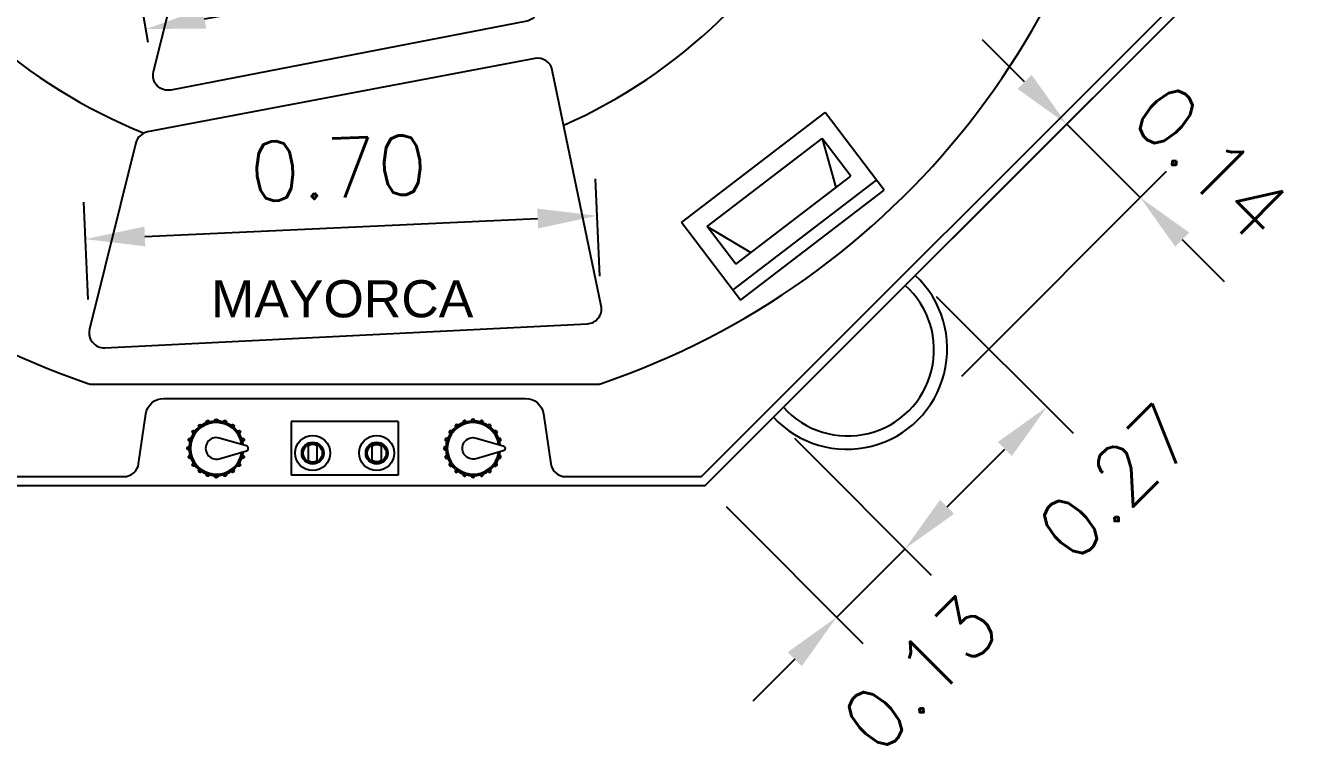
# Model space of a CAD drawing. Extents: x 2.92 to 5.93, y -0.02 to 4.95.
# Drawn here: x 4.025 to 5.734, y 1.666 to 2.651 of the extents above; entities that cross this region are included whole.
import ezdxf

# ---------------------------------------------------------------- set-up
doc = ezdxf.new("R2010")
doc.units = 0
doc.header["$MEASUREMENT"] = 0
doc.layers.get('0').update_dxf_attribs({"linetype": 'CONTINUOUS'})
doc.layers.get('DEFPOINTS').update_dxf_attribs({"linetype": 'CONTINUOUS'})
doc.layers.add('COTAS', color=1, linetype='CONTINUOUS')
doc.layers.add('SPA-MAYORCA', color=7, linetype='CONTINUOUS')
doc.styles.add('COTA', font='ROMANS.SHX', dxfattribs={"height": 0.08})
doc.dimstyles.new('COTA', dxfattribs={"dimtxt": 0.04, "dimasz": 0.08, "dimexe": 0.05, "dimexo": 0.04, "dimgap": 0.04, "dimtad": 1, "dimzin": 0, "dimtxsty": 'COTA', "dimcen": 0.05, "dimclrd": 256, "dimclre": 256, "dimclrt": 7, "dimaunit": 1, "dimazin": 3, "dimtfac": 1, "dimtix": 1, "dimtofl": 0, "dimtmove": 0, "dimatfit": 3, "dimtolj": 1, "dimtzin": 0})

# ---------------------------------------------------------------- blocks, each defined once
blk = doc.blocks.new('*D8')
at = {"linetype": 'BYBLOCK'}
for p, q in [((7.6485, 1.9833), (7.6365, 2.0508)), ((7.2057, 1.9234), (7.5665, 1.9875)), ((7.1302, 1.8912), (7.1182, 1.9586))]:
    blk.add_line(p, q, dxfattribs=at)
for points in [[(7.5642, 2.0007), (7.5689, 1.9744), (7.6453, 2.0015)], [(7.2034, 1.9365), (7.2081, 1.9102), (7.127, 1.9094)]]:
    blk.add_solid(points, dxfattribs=at)
at = {"layer": 'DEFPOINTS', "color": 0, "linetype": 'BYBLOCK'}
for p in [(7.6453, 2.0015), (7.6555, 1.944, 2.7), (7.1372, 1.8518, 2.7)]:
    blk.add_point(p, dxfattribs=at)
at = {"color": 7, "linetype": 'BYBLOCK', "insert": (7.3721, 2.0342), "char_height": 0.08, "attachment_point": 5, "rotation": 10.0821, "style": 'COTA'}
blk.add_mtext('\\A1;0.53', dxfattribs=at)
blk = doc.blocks.new('*D9')
at = {"linetype": 'BYBLOCK'}
for p, q in [((7.7381, 1.5767), (7.7321, 1.708)), ((7.0493, 1.5453), (7.0433, 1.6766)), ((7.1255, 1.6303), (7.6544, 1.6544))]:
    blk.add_line(p, q, dxfattribs=at)
for points in [[(7.6538, 1.6678), (7.6551, 1.6411), (7.7344, 1.6581)], [(7.1249, 1.6436), (7.1261, 1.617), (7.0456, 1.6266)]]:
    blk.add_solid(points, dxfattribs=at)
at = {"layer": 'DEFPOINTS', "color": 0, "linetype": 'BYBLOCK'}
for p in [(7.7344, 1.6581), (7.7399, 1.5368, 2.7), (7.0511, 1.5053, 2.7)]:
    blk.add_point(p, dxfattribs=at)
at = {"color": 7, "linetype": 'BYBLOCK', "insert": (7.3863, 1.7223), "char_height": 0.08, "attachment_point": 5, "rotation": 2.6128, "style": 'COTA'}
blk.add_mtext('\\A1;0.70', dxfattribs=at)
blk = doc.blocks.new('VERS-MAYORCA')
at = {"layer": 'SPA-MAYORCA'}
for p, q in [((0.4533, -0.7961), (0.6467, -0.6481)), ((0.7264, -0.7523), (0.6467, -0.6481)), ((0.4881, -0.8014), (0.6428, -0.6831)), ((0.6428, -0.6831), (0.6613, -0.7488)), ((0.6813, -0.7335), (0.6428, -0.6831)), ((0.5267, -0.8519), (0.6813, -0.7335)), ((0.5228, -0.8868), (0.7161, -0.7389)), ((0.5331, -0.9003), (0.7264, -0.7523)), ((0.5331, -0.9003), (0.4533, -0.7961)), ((0.4881, -0.8014), (0.5467, -0.8365)), ((0.5267, -0.8519), (0.4881, -0.8014)), ((0.072, -1.064), (-0.072, -1.064)), ((-0.072, -1.064), (-0.072, -1.136)), ((0.072, -1.064), (0.072, -1.136)), ((0.072, -1.136), (-0.072, -1.136))]:
    blk.add_line(p, q, dxfattribs=at)
blk.add_lwpolyline([(-1.15, -0.4853), (-0.4853, -1.15), (0.4853, -1.15), (1.15, -0.4853), (1.15, 0.4853), (0.4853, 1.15), (-0.4853, 1.15), (-1.15, 0.4853)], close=True, dxfattribs=at)
for points in [[(1.138, -0.4803), (1.138, 0.4803), (0.4803, 1.138), (-0.4803, 1.138), (-1.138, 0.4803), (-1.138, -0.4803), (-0.4803, -1.138), (-0.2972, -1.138, 0.37267), (-0.2774, -1.1209), (-0.2677, -1.0536, -0.37267), (-0.2435, -1.0327), (0, -1.0327), (0.2435, -1.0327, -0.37267), (0.2677, -1.0536), (0.2774, -1.1209, 0.37267), (0.2972, -1.138), (0.4803, -1.138)], [(-0.2981, 1.0276, -0.024671), (-0.2762, 0.9687, -0.617008), (-0.284, 0.958, -0.006967), (-0.3878, 0.9192, -0.006967), (-0.4879, 0.8717, -0.617008), (-0.501, 0.8735, -0.024767), (-0.5282, 0.9306, 0.646756), (-0.3457, -1.0126, 0.082435), (-0.3392, -1.0137), (0.3392, -1.0137, 0.082435), (0.3457, -1.0126, 0.646756), (0.5282, 0.9306, -0.024767), (0.501, 0.8735, -0.617008), (0.4879, 0.8717, -0.006967), (0.3878, 0.9192, -0.006967), (0.284, 0.958, -0.617008), (0.2762, 0.9687, -0.024671), (0.2981, 1.0276, 0.14212)], [(0.2451, -0.5248), (-0.2342, -0.6177, -0.548182), (-0.2574, -0.5932), (-0.2058, -0.3852, -0.26162), (-0.1923, -0.3709), (0.1868, -0.252, -0.443647), (0.2124, -0.2671), (0.2609, -0.5011, -0.417976)], [(0.3453, -0.9082), (0.2795, -0.5907, 0.409223), (0.2562, -0.5751), (-0.2655, -0.674, 0.292988), (-0.2812, -0.6888), (-0.3435, -0.9397, 0.502883), (-0.3231, -0.9645), (0.3267, -0.9323, 0.460319)], [(-0.1689, -1.1139), (-0.1324, -1.1035, 0.755082), (-0.1324, -1.0965), (-0.1689, -1.0861, 1.324359)], [(0.1768, -1.0861), (0.2133, -1.0965, -0.755082), (0.2133, -1.1035), (0.1768, -1.1139, -1.324359)], [(-0.0491, -1.0964), (-0.0491, -1.1164, 0.277117), (-0.0371, -1.1164), (-0.0371, -1.0964, 0.277117)], [(0.0491, -1.0964), (0.0491, -1.1164, -0.277117), (0.0371, -1.1164), (0.0371, -1.0964, -0.277117)]]:
    blk.add_lwpolyline(points, format="xyb", close=True, dxfattribs=at)
for points in [[(-0.2039, -1.0801), (-0.2045, -1.0796, -0.894905), (-0.2021, -1.0762), (-0.2014, -1.0766)], [(-0.1962, -1.0715), (-0.1966, -1.0708, -0.894905), (-0.1933, -1.0684), (-0.1928, -1.0689)], [(-0.1863, -1.0656), (-0.1864, -1.0649, -0.894905), (-0.1825, -1.0636), (-0.1822, -1.0643)], [(-0.175, -1.0632), (-0.1749, -1.0624, -0.894905), (-0.1708, -1.0624), (-0.1707, -1.0632)], [(-0.1635, -1.0643), (-0.1632, -1.0636, -0.894905), (-0.1593, -1.0649), (-0.1594, -1.0656)], [(-0.1529, -1.0689), (-0.1524, -1.0684, -0.894905), (-0.1491, -1.0708), (-0.1495, -1.0715)], [(-0.1443, -1.0766), (-0.1436, -1.0762, -0.894905), (-0.1412, -1.0796), (-0.1418, -1.0801)], [(0.1443, -1.0766), (0.1436, -1.0762, 0.894905), (0.1412, -1.0796), (0.1418, -1.0801)], [(0.1529, -1.0689), (0.1524, -1.0684, 0.894905), (0.1491, -1.0708), (0.1495, -1.0715)], [(0.1635, -1.0643), (0.1632, -1.0636, 0.894905), (0.1593, -1.0649), (0.1594, -1.0656)], [(0.175, -1.0632), (0.1749, -1.0624, 0.894905), (0.1708, -1.0624), (0.1707, -1.0632)], [(0.1863, -1.0656), (0.1864, -1.0649, 0.894905), (0.1825, -1.0636), (0.1822, -1.0643)], [(0.1962, -1.0715), (0.1966, -1.0708, 0.894905), (0.1933, -1.0684), (0.1928, -1.0689)], [(0.2039, -1.0801), (0.2045, -1.0796, 0.894905), (0.2021, -1.0762), (0.2014, -1.0766)], [(-0.2086, -1.0907), (-0.2093, -1.0903, -0.894905), (-0.208, -1.0864), (-0.2072, -1.0866)], [(-0.1385, -1.0866), (-0.1377, -1.0864, -0.894905), (-0.1364, -1.0903), (-0.1372, -1.0907)], [(0.1385, -1.0866), (0.1377, -1.0864, 0.894905), (0.1364, -1.0903), (0.1372, -1.0907)], [(0.2086, -1.0907), (0.2093, -1.0903, 0.894905), (0.208, -1.0864), (0.2072, -1.0866)], [(-0.2097, -1.1021), (-0.2105, -1.1021, -0.894905), (-0.2105, -1.0979), (-0.2097, -1.0979)], [(-0.2072, -1.1134), (-0.208, -1.1136, -0.894905), (-0.2093, -1.1097), (-0.2086, -1.1093)], [(-0.1372, -1.1093), (-0.1364, -1.1097, -0.894905), (-0.1377, -1.1136), (-0.1385, -1.1134)], [(0.136, -1.0979), (0.1352, -1.0979, 0.894905), (0.1352, -1.1021), (0.136, -1.1021)], [(0.1372, -1.1093), (0.1364, -1.1097, 0.894905), (0.1377, -1.1136), (0.1385, -1.1134)], [(0.2072, -1.1134), (0.208, -1.1136, 0.894905), (0.2093, -1.1097), (0.2086, -1.1093)], [(-0.2014, -1.1234), (-0.2021, -1.1238, -0.894905), (-0.2045, -1.1204), (-0.2039, -1.1199)], [(-0.1418, -1.1199), (-0.1412, -1.1204, -0.894905), (-0.1436, -1.1238), (-0.1443, -1.1234)], [(0.1418, -1.1199), (0.1412, -1.1204, 0.894905), (0.1436, -1.1238), (0.1443, -1.1234)], [(0.2014, -1.1234), (0.2021, -1.1238, 0.894905), (0.2045, -1.1204), (0.2039, -1.1199)], [(-0.1928, -1.1311), (-0.1933, -1.1316, -0.894905), (-0.1966, -1.1292), (-0.1962, -1.1285)], [(-0.1822, -1.1357), (-0.1825, -1.1364, -0.894905), (-0.1864, -1.1351), (-0.1863, -1.1344)], [(-0.1707, -1.1368), (-0.1708, -1.1376, -0.894905), (-0.1749, -1.1376), (-0.175, -1.1368)], [(-0.1594, -1.1344), (-0.1593, -1.1351, -0.894905), (-0.1632, -1.1364), (-0.1635, -1.1357)], [(-0.1495, -1.1285), (-0.1491, -1.1292, -0.894905), (-0.1524, -1.1316), (-0.1529, -1.1311)], [(0.1495, -1.1285), (0.1491, -1.1292, 0.894905), (0.1524, -1.1316), (0.1529, -1.1311)], [(0.1594, -1.1344), (0.1593, -1.1351, 0.894905), (0.1632, -1.1364), (0.1635, -1.1357)], [(0.1707, -1.1368), (0.1708, -1.1376, 0.894905), (0.1749, -1.1376), (0.175, -1.1368)], [(0.1822, -1.1357), (0.1825, -1.1364, 0.894905), (0.1864, -1.1351), (0.1863, -1.1344)], [(0.1928, -1.1311), (0.1933, -1.1316, 0.894905), (0.1966, -1.1292), (0.1962, -1.1285)]]:
    blk.add_lwpolyline(points, format="xyb", dxfattribs=at)
for centre, radius in [((-0.0431, -1.1064), 0.0236), ((-0.0431, -1.1064), 0.0148), ((-0.0431, -1.1064), 0.0128), ((0.0431, -1.1064), 0.0236), ((0.0431, -1.1064), 0.0148), ((0.0431, -1.1064), 0.0128)]:
    blk.add_circle(centre, radius, dxfattribs=at)
for centre, radius, start, end in [((0, 0), 0.7275, 293.9113, 248.2005), ((0.6762, -0.9661), 0.1351, 222.9167, 47.0833), ((0.6773, -0.9672), 0.1161, 221.8107, 48.1893), ((-0.1729, -1.1), 0.0369, 7.2219, 352.7781), ((-0.1729, -1.1), 0.0348, 8.6916, 351.3084), ((0.1729, -1.1), 0.0369, 7.2219, 352.7781), ((0.1729, -1.1), 0.0348, 8.6916, 351.3084)]:
    blk.add_arc(centre, radius, start, end, dxfattribs=at)
at = {"layer": 'SPA-MAYORCA', "insert": (-0.1799, -0.8736), "char_height": 0.05, "attachment_point": 1, "style": 'COTA'}
blk.add_mtext('\\fArial|b0|i0|c0|p34;MAYORCA', dxfattribs=at)
blk = doc.blocks.new('*D19')
at = {"linetype": 'BYBLOCK'}
for p, q in [((5.0603, 2.0949), (5.2445, 1.9106)), ((5.2657, 2.0026), (5.3223, 2.0591)), ((4.9683, 2.0029), (5.1525, 1.8187)), ((5.1172, 1.8541), (5.2091, 1.946)), ((5.0606, 1.7975), (5.0041, 1.7409))]:
    blk.add_line(p, q, dxfattribs=at)
for points in [[(5.2563, 2.012), (5.2751, 1.9931), (5.2091, 1.946)], [(5.0512, 1.8069), (5.0701, 1.7881), (5.1172, 1.8541)]]:
    blk.add_solid(points, dxfattribs=at)
at = {"layer": 'DEFPOINTS', "color": 0, "linetype": 'BYBLOCK'}
for p in [(5.032, 2.1231), (4.94, 2.0312), (5.2091, 1.946)]:
    blk.add_point(p, dxfattribs=at)
at = {"color": 7, "linetype": 'BYBLOCK', "insert": (5.2299, 1.7784), "char_height": 0.08, "attachment_point": 5, "rotation": 45, "style": 'COTA'}
blk.add_mtext('\\A1;0.13', dxfattribs=at)
blk = doc.blocks.new('*D20')
at = {"linetype": 'BYBLOCK'}
for p, q in [((5.2512, 2.2858), (5.4354, 2.1016)), ((5.0603, 2.0949), (5.2445, 1.9106)), ((5.2657, 2.0026), (5.3435, 2.0803))]:
    blk.add_line(p, q, dxfattribs=at)
for points in [[(5.334, 2.0898), (5.3529, 2.0709), (5.4, 2.1369)], [(5.2563, 2.012), (5.2751, 1.9931), (5.2091, 1.946)]]:
    blk.add_solid(points, dxfattribs=at)
at = {"layer": 'DEFPOINTS', "color": 0, "linetype": 'BYBLOCK'}
for p in [(5.2229, 2.3141), (5.4, 2.1369), (5.032, 2.1231)]:
    blk.add_point(p, dxfattribs=at)
at = {"color": 7, "linetype": 'BYBLOCK', "insert": (5.4926, 2.0359), "char_height": 0.08, "attachment_point": 5, "rotation": 45, "style": 'COTA'}
blk.add_mtext('\\A1;0.27', dxfattribs=at)
blk = doc.blocks.new('*D21')
at = {"linetype": 'BYBLOCK'}
for p, q in [((5.3701, 2.5744), (5.3136, 2.631)), ((5.1864, 2.2776), (5.4621, 2.5532)), ((5.5257, 2.4189), (5.4267, 2.5179)), ((5.2854, 2.1786), (5.5611, 2.4542)), ((5.5823, 2.3623), (5.6388, 2.3057))]:
    blk.add_line(p, q, dxfattribs=at)
for points in [[(5.3796, 2.5839), (5.3607, 2.565), (5.4267, 2.5179)], [(5.5917, 2.3717), (5.5728, 2.3529), (5.5257, 2.4189)]]:
    blk.add_solid(points, dxfattribs=at)
at = {"layer": 'DEFPOINTS', "color": 0, "linetype": 'BYBLOCK'}
for p in [(5.4267, 2.5179), (5.1581, 2.2493), (5.2571, 2.1503)]:
    blk.add_point(p, dxfattribs=at)
at = {"color": 7, "linetype": 'BYBLOCK', "insert": (5.6215, 2.4668), "char_height": 0.08, "attachment_point": 5, "rotation": 315, "style": 'COTA'}
blk.add_mtext('\\A1;0.14', dxfattribs=at)

msp = doc.modelspace()

# ---------------------------------------------------------------- block references
at = {"layer": 'SPA-MAYORCA'}
msp.add_blockref('VERS-MAYORCA', (4.4547, 3.1812, 2.7), dxfattribs=at)

# ---------------------------------------------------------------- dimensions: what is measured, and where the dimension line sits
at = {"layer": 'COTAS'}
dim = msp.add_aligned_dim(p1=(4.1973, 2.588, 2.7), p2=(4.7156, 2.6801, 2.7), distance=0.0585, dimstyle='COTA', dxfattribs=at)
dim.commit()
dim.dimension.update_dxf_attribs({"geometry": '*D8', "text_midpoint": (4.4322, 2.7704), "insert": (-2.9399, 0.7362)})
for base, p1, p2, angle, picture, middle in [((5.4267, 2.5179, 2.7), (5.2571, 2.1503, 2.7), (5.1581, 2.2493, 2.7), 135, '*D21', (5.6215, 2.4668, 2.7)), ((5.4, 2.1369, 2.7), (5.032, 2.1231, 2.7), (5.2229, 2.3141, 2.7), 45, '*D20', (5.4926, 2.0359, 2.7)), ((5.2091, 1.946, 2.7), (4.94, 2.0312, 2.7), (5.032, 2.1231, 2.7), 45, '*D19', (5.2299, 1.7784, 2.7))]:
    dim = msp.add_linear_dim(base=base, p1=p1, p2=p2, angle=angle, dimstyle='COTA', dxfattribs=at)
    dim.commit()
    dim.dimension.update_dxf_attribs({"geometry": picture, "text_midpoint": middle, "dimtype": 161})
dim = msp.add_aligned_dim(p1=(4.1112, 2.2415, 2.7), p2=(4.8, 2.273, 2.7), distance=0.1214, text='0.70', dimstyle='COTA', dxfattribs=at)
dim.commit()
dim.dimension.update_dxf_attribs({"geometry": '*D9', "text_midpoint": (4.4464, 2.4585), "insert": (-2.9399, 0.7362)})

doc.saveas('drawing.dxf')
